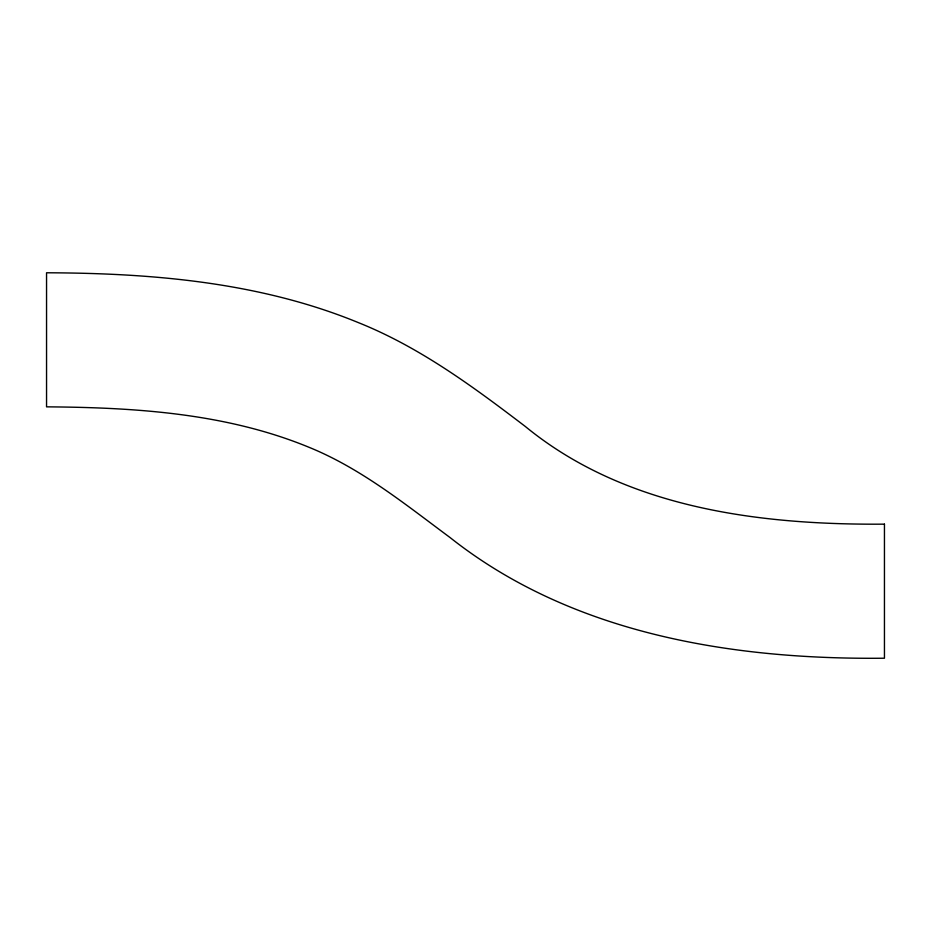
<?xml version="1.0" encoding="UTF-8"?>
<svg xmlns="http://www.w3.org/2000/svg" width="931" height="931" viewBox="0 0 931 931"><rect width="100%" height="100%" fill="white"/><g stroke="black" fill="none" stroke-linecap="round" stroke-linejoin="round"><path stroke-width="1.4" d="M884.45 524.153C759.417 525.084 625.225 508.384 525.305 426.468C473.146 386.702 419.613 347.112 358.272 322.58C259.842 282.163 151.928 273.12 46.55 272.783L46.55 406.847C135.228 407.475 226.512 413.189 309.429 447.462C361.403 468.689 405.416 504.451 450.092 537.571C572.134 634.209 732.662 659.846 884.45 658.217L884.45 524.153"/></g></svg>
